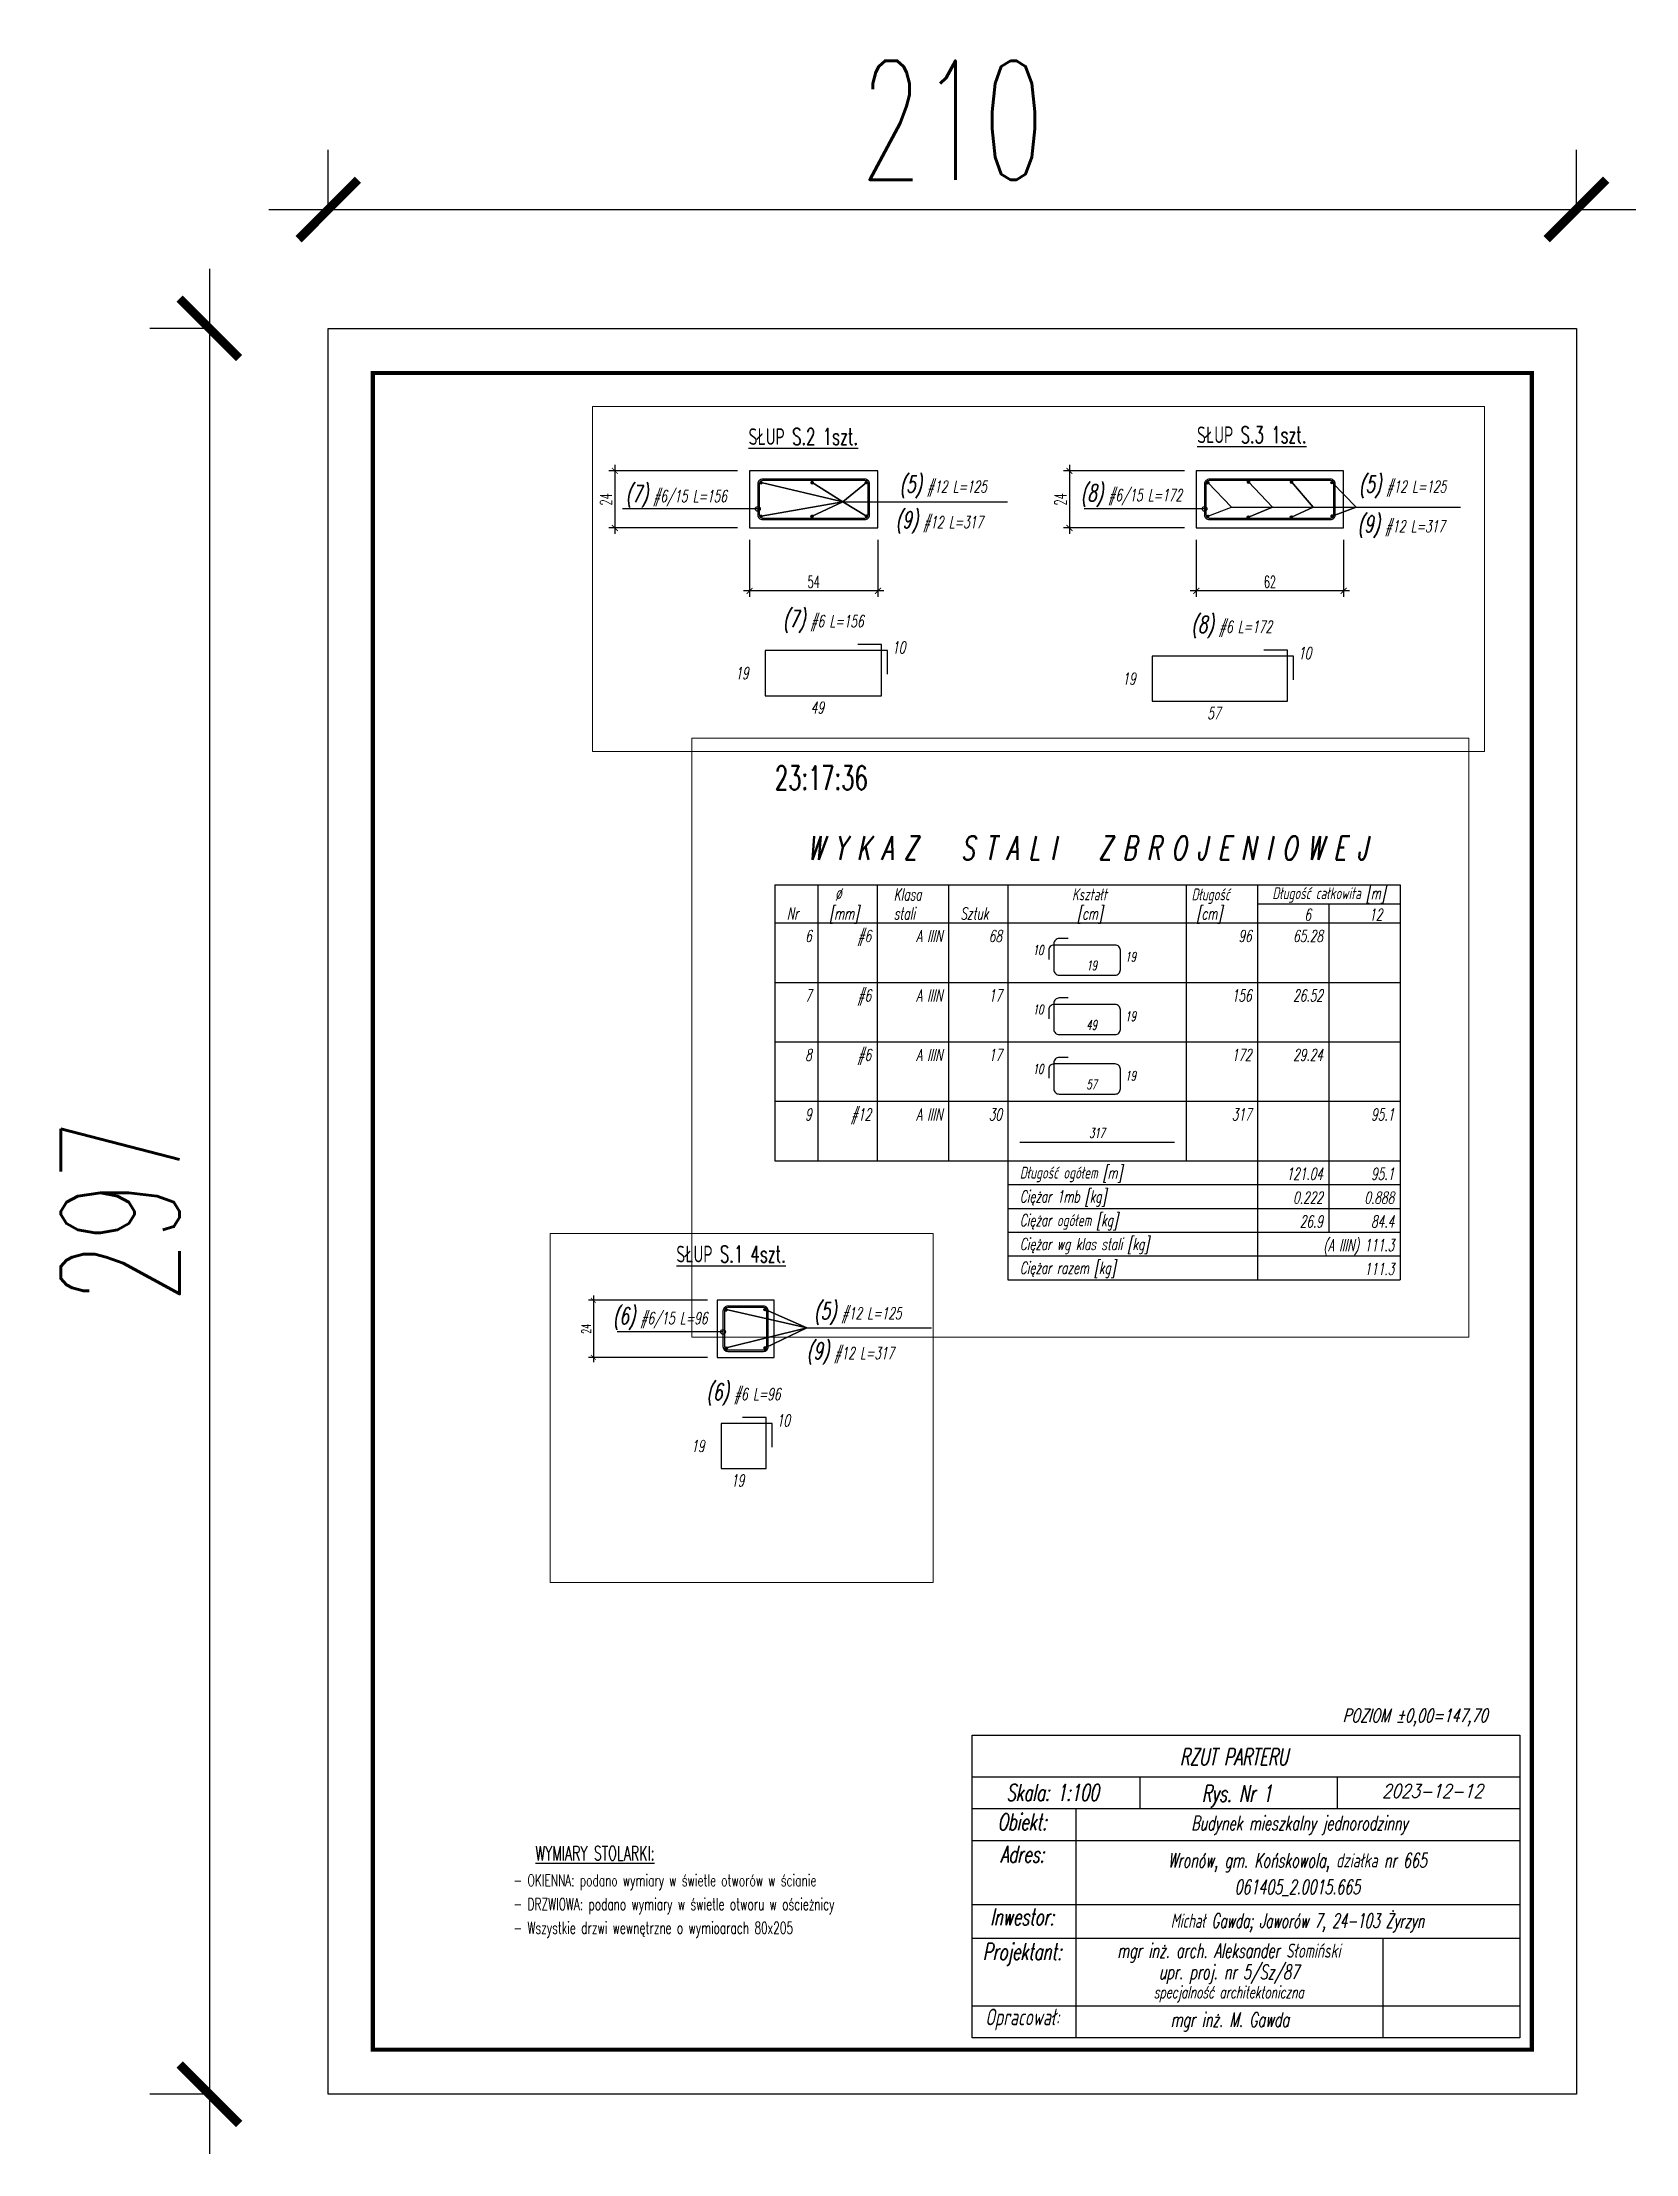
# Paper-space layout 'Layout1' of a CAD drawing. Header units: millimetres. Extents: x -251 to 18, y -18 to 338.
# The model-space entities are those that its viewports show. They can reach past a viewport. Long polylines and large blocks are cut down to what shows.
import ezdxf
from ezdxf.enums import TextEntityAlignment as Align

# ---------------------------------------------------------------- set-up
doc = ezdxf.new("R2010")
doc.units = ezdxf.units.MM
doc.header["$LTSCALE"] = 50
doc.layers.get('Defpoints').update_dxf_attribs({"color": 251})
for name, color, linetype in [('02', 4, 'Continuous'), ('K-ODNOSNIK', 8, 'Continuous'), ('K-RAMKA', 181, 'Continuous'), ('K-SCIANY', 2, 'Continuous'), ('K-TEXT 2.4mm', 71, 'Continuous'), ('K-TEXT 2.8mm', 101, 'Continuous'), ('K-TEXT 2mm', 254, 'Continuous'), ('K-TEXT 4mm', 4, 'Continuous'), ('K-WYMIARY', 1, 'Continuous'), ('K-ZBROJ_06', 101, 'Continuous'), ('K-ZBROJ_12', 161, 'Continuous'), ('N-25', 71, 'Continuous'), ('PrzylElektr', 10, 'Continuous'), ('ZBROJA_NIEZLICZAC', 255, 'Continuous'), ('ZBROJA_RZUTPR', 141, 'Continuous'), ('ZBROJA_RZUTPR1', 255, 'Continuous'), ('ZBROJA_ZESTAWIENIE', 62, 'Continuous'), ('ZBROJA_ZESTAWIENIE1', 252, 'Continuous'), ('ZBROJA_ZESTAWIENIE2', 30, 'Continuous'), ('ZBROJA_ZESTAWIENIE3', 141, 'Continuous'), ('ZBROJA_ZESTAWIENIE4', 210, 'Continuous')]:
    doc.layers.add(name, color=color, linetype=linetype)
doc.layers.add('__NIEDRUK__', color=54, linetype='Continuous', plot=False)
doc.styles.add('ROMANS', font='ROMANS.SHX', dxfattribs={"width": 0.8, "oblique": 15, "height": 10})
doc.styles.add('STYL_ZBROJA', font='romanszb.shx', dxfattribs={"width": 0.65, "oblique": 12})
doc.styles.add('text 2.4mm', font='romans.shx', dxfattribs={"width": 0.65})
doc.styles.add('text 2.8mm', font='romans.shx', dxfattribs={"width": 0.65})
doc.styles.add('text 2mm', font='romans.shx', dxfattribs={"width": 0.65})
doc.styles.add('WYM1', font='romanszb.shx', dxfattribs={"width": 0.6})
doc.dimstyles.new('CM100', dxfattribs={"dimscale": 5, "dimtxt": 2, "dimasz": 1, "dimexe": 1, "dimexo": 2, "dimgap": 0.5, "dimtad": 1, "dimrnd": 0.5, "dimdsep": 46, "dimtxsty": 'WYM1', "dimblk": 'OBLIQUE', "dimcen": 0, "dimdle": 1, "dimclrd": 253, "dimclre": 251, "dimclrt": 30, "dimadec": 0, "dimazin": 0, "dimtfac": 1, "dimtix": 1, "dimtmove": 0, "dimatfit": 0, "dimfxl": 1, "dimtfillclr": 256, "dimtolj": 1, "dimarcsym": 0})

# ---------------------------------------------------------------- blocks, each defined once
blk = doc.blocks.new('rabx')
at = {"layer": 'K-TEXT 2.8mm'}
for p, q in [((-805.2, 438.6), (-15.6, 438.6)), ((-563.5, 438.6), (-563.5, 392.6)), ((-279, 438.6), (-279, 392.6)), ((-805.2, 392.6), (-15.6, 392.6)), ((-655.9, 392.6), (-655.9, 62.3))]:
    blk.add_line(p, q, dxfattribs=at)
at = {"layer": 'K-TEXT 2mm'}
for p, q in [((-805.2, 346.6), (-15.6, 346.6)), ((-805.2, 254.6), (-15.6, 254.6)), ((-805.2, 206), (-15.6, 206)), ((-212.5, 62.3), (-212.5, 206)), ((-805.2, 108.3), (-15.6, 108.3))]:
    blk.add_line(p, q, dxfattribs=at)
at = {"layer": 'K-TEXT 4mm'}
blk.add_lwpolyline([(-805.2, 62.3), (-805.2, 498.6), (-15.6, 498.6), (-15.6, 62.3)], close=True, dxfattribs=at)
at = {"layer": '02', "style": 'ROMANS', "oblique": 15, "width": 0.8}
blk.add_text('2023-12-12', height=20, dxfattribs=at).set_placement((-141.8, 408), align=Align.CENTER)
at = {"layer": 'K-TEXT 2.4mm', "style": 'STYL_ZBROJA', "oblique": 12}
for s, width, p in [('Budynek mieszkalny jednorodzinny', 0.65, (-333.4, 361.5)), ('Wronów, gm. Końskowola, działka nr 665', 0.65, (-336.4, 307.8)), ('061405_2.0015.665', 0.65, (-336.4, 269.5)), ('Michał Gawda; Jaworów 7, 24-103 Żyrzyn', 0.62, (-336.4, 220.8)), ('mgr inż. arch. Aleksander Słomiński', 0.65, (-435.2, 177.7)), ('upr. proj. nr 5/Sz/87', 0.65, (-435.2, 147)), ('mgr inż. M. Gawda', 0.65, (-433.9, 78.3))]:
    blk.add_text(s, height=20.567, dxfattribs=dict(at, width=width)).set_placement(p, align=Align.CENTER)
at = {"layer": 'K-TEXT 2.8mm', "style": 'STYL_ZBROJA', "oblique": 12, "width": 0.65}
for s, height, p in [('Obiekt:', 24, (-733.1, 361.5)), ('Adres:', 24, (-733.1, 314.9)), ('Inwestor:', 24, (-733.1, 224.5)), ('Projektant:', 23.995, (-733.1, 174.5)), ('Opracował:', 24, (-733.1, 80.4))]:
    blk.add_text(s, height=height, dxfattribs=at).set_placement(p, align=Align.CENTER)
at = {"layer": 'K-TEXT 2mm', "style": 'STYL_ZBROJA', "oblique": 12, "width": 0.65}
blk.add_text('specjalność architektoniczna', height=17.139, dxfattribs=at).set_placement((-435.2, 119.6), align=Align.CENTER)
at = {"layer": 'N-25', "ltscale": 10, "style": 'ROMANS', "oblique": 15, "width": 0.7}
blk.add_text('POZIOM %%P0,00=147,70', height=19.282, dxfattribs=at).set_placement((-271.1, 517.1))
blk = doc.blocks.new('_ArchTick')
at = {"color": 0, "linetype": 'ByBlock', "const_width": 0.15}
blk.add_lwpolyline([(-0.5, -0.5), (0.5, 0.5)], dxfattribs=at)
blk = doc.blocks.new('*D99')
at = {"layer": '__NIEDRUK__', "color": 251, "lineweight": -2, "transparency": 16777216}
for p, q in [((-210, 317), (-210, 327)), ((0, 317), (0, 327))]:
    blk.add_line(p, q, dxfattribs=at)
at = {"layer": '__NIEDRUK__', "color": 253, "lineweight": -2, "transparency": 16777216}
blk.add_line((-220, 317), (10, 317), dxfattribs=at)
at = {"layer": 'Defpoints', "color": 0, "transparency": 16777216}
for p in [(0, 317), (-210, 297), (0, 297)]:
    blk.add_point(p, dxfattribs=at)
at = {"layer": '__NIEDRUK__', "color": 253, "lineweight": -2, "transparency": 16777216, "xscale": 10, "yscale": 10, "zscale": 10, "rotation": 180}
blk.add_blockref('_ArchTick', (-210, 317), dxfattribs=at)
at = {"layer": '__NIEDRUK__', "color": 253, "lineweight": -2, "transparency": 16777216, "xscale": 10, "yscale": 10, "zscale": 10}
blk.add_blockref('_ArchTick', (0, 317), dxfattribs=at)
at = {"layer": '__NIEDRUK__', "color": 30, "transparency": 16777216, "insert": (-105, 332), "char_height": 20, "attachment_point": 5, "style": 'WYM1'}
blk.add_mtext('\\A1;210', dxfattribs=at)
blk = doc.blocks.new('*D100')
at = {"layer": '__NIEDRUK__', "color": 253, "lineweight": -2, "transparency": 16777216}
blk.add_line((-230, 307), (-230, -10), dxfattribs=at)
at = {"layer": '__NIEDRUK__', "color": 251, "lineweight": -2, "transparency": 16777216}
for p, q in [((-230, 297), (-240, 297)), ((-230, 0), (-240, 0))]:
    blk.add_line(p, q, dxfattribs=at)
at = {"layer": 'Defpoints', "color": 0, "transparency": 16777216}
for p in [(-210, 297), (-210, 0), (-230, 0)]:
    blk.add_point(p, dxfattribs=at)
at = {"layer": '__NIEDRUK__', "color": 253, "lineweight": -2, "transparency": 16777216, "xscale": 10, "yscale": 10, "zscale": 10}
for p, rotation in [((-230, 297), 90), ((-230, 0), 270)]:
    blk.add_blockref('_ArchTick', p, dxfattribs=dict(at, rotation=rotation))
at = {"layer": '__NIEDRUK__', "color": 30, "transparency": 16777216, "insert": (-245, 148.5), "char_height": 20, "attachment_point": 5, "rotation": 90, "style": 'WYM1'}
blk.add_mtext('\\A1;297', dxfattribs=at)
blk = doc.blocks.new('*D79')
at = {"layer": 'Defpoints', "color": 0, "transparency": 16777216}
for p in [(32016.95, -57258.21), (32070.95, -57258.21), (32016.95, -57284.64)]:
    blk.add_point(p, dxfattribs=at)
at = {"layer": 'K-WYMIARY', "color": 251, "lineweight": -2, "transparency": 16777216}
for p, q in [((32016.95, -57263.21), (32016.95, -57287.14)), ((32070.95, -57263.21), (32070.95, -57287.14))]:
    blk.add_line(p, q, dxfattribs=at)
at = {"layer": 'K-WYMIARY', "color": 253, "lineweight": -2, "transparency": 16777216}
blk.add_line((32073.45, -57284.64), (32014.45, -57284.64), dxfattribs=at)
at = {"layer": 'K-WYMIARY', "color": 253, "lineweight": -2, "transparency": 16777216, "xscale": 2.5, "yscale": 2.5, "zscale": 2.5, "rotation": 180}
blk.add_blockref('_ArchTick', (32016.95, -57284.64), dxfattribs=at)
at = {"layer": 'K-WYMIARY', "color": 253, "lineweight": -2, "transparency": 16777216, "xscale": 2.5, "yscale": 2.5, "zscale": 2.5}
blk.add_blockref('_ArchTick', (32070.95, -57284.64), dxfattribs=at)
at = {"layer": 'K-WYMIARY', "color": 30, "transparency": 16777216, "insert": (32043.95, -57280.89), "char_height": 5, "attachment_point": 5, "style": 'WYM1'}
blk.add_mtext('\\A1;54', dxfattribs=at)
blk = doc.blocks.new('A$C392df230')
h = blk.add_hatch()
h.set_pattern_fill('ANGLE', color=256, scale=0.025)
h.set_pattern_definition([(360, (-2880.4701, 5517.13781), (-5e-64, 0.174625), [0.127, -0.047625]), (90, (-2880.4701, 5517.13781), (-0.174625, 1e-17), [0.127, -0.047625])])
h.paths.add_polyline_path([(0.5, 0, 1), (-0.5, 0, 1)])
blk.add_circle((0, 0), 0.5)
blk = doc.blocks.new('*D80')
at = {"layer": 'Defpoints', "color": 0, "transparency": 16777216}
for p in [(32016.95, -57234.21), (31960.3, -57258.21), (32016.95, -57258.21)]:
    blk.add_point(p, dxfattribs=at)
at = {"layer": 'K-WYMIARY', "color": 251, "lineweight": -2, "transparency": 16777216}
for p, q in [((32011.95, -57234.21), (31957.8, -57234.21)), ((32011.95, -57258.21), (31957.8, -57258.21))]:
    blk.add_line(p, q, dxfattribs=at)
at = {"layer": 'K-WYMIARY', "color": 253, "lineweight": -2, "transparency": 16777216}
blk.add_line((31960.3, -57231.71), (31960.3, -57260.71), dxfattribs=at)
at = {"layer": 'K-WYMIARY', "color": 253, "lineweight": -2, "transparency": 16777216, "xscale": 2.5, "yscale": 2.5, "zscale": 2.5}
for p, rotation in [((31960.3, -57234.21), 90), ((31960.3, -57258.21), 270)]:
    blk.add_blockref('_ArchTick', p, dxfattribs=dict(at, rotation=rotation))
at = {"layer": 'K-WYMIARY', "color": 30, "transparency": 16777216, "insert": (31956.55, -57246.21), "char_height": 5, "attachment_point": 5, "rotation": 90, "style": 'WYM1'}
blk.add_mtext('\\A1;24', dxfattribs=at)
blk = doc.blocks.new('*D83')
at = {"layer": 'Defpoints', "color": 0, "transparency": 16777216}
for p in [(32204.85, -57258.21), (32266.85, -57258.21), (32204.85, -57284.64)]:
    blk.add_point(p, dxfattribs=at)
at = {"layer": 'K-WYMIARY', "color": 251, "lineweight": -2, "transparency": 16777216}
for p, q in [((32204.85, -57263.21), (32204.85, -57287.14)), ((32266.85, -57263.21), (32266.85, -57287.14))]:
    blk.add_line(p, q, dxfattribs=at)
at = {"layer": 'K-WYMIARY', "color": 253, "lineweight": -2, "transparency": 16777216}
blk.add_line((32269.35, -57284.64), (32202.35, -57284.64), dxfattribs=at)
at = {"layer": 'K-WYMIARY', "color": 253, "lineweight": -2, "transparency": 16777216, "xscale": 2.5, "yscale": 2.5, "zscale": 2.5, "rotation": 180}
blk.add_blockref('_ArchTick', (32204.85, -57284.64), dxfattribs=at)
at = {"layer": 'K-WYMIARY', "color": 253, "lineweight": -2, "transparency": 16777216, "xscale": 2.5, "yscale": 2.5, "zscale": 2.5}
blk.add_blockref('_ArchTick', (32266.85, -57284.64), dxfattribs=at)
at = {"layer": 'K-WYMIARY', "color": 30, "transparency": 16777216, "insert": (32235.85, -57280.89), "char_height": 5, "attachment_point": 5, "style": 'WYM1'}
blk.add_mtext('\\A1;62', dxfattribs=at)
blk = doc.blocks.new('*D84')
at = {"layer": 'Defpoints', "color": 0, "transparency": 16777216}
for p in [(32204.85, -57234.21), (32151.51, -57258.21), (32204.85, -57258.21)]:
    blk.add_point(p, dxfattribs=at)
at = {"layer": 'K-WYMIARY', "color": 251, "lineweight": -2, "transparency": 16777216}
for p, q in [((32199.85, -57234.21), (32149.01, -57234.21)), ((32199.85, -57258.21), (32149.01, -57258.21))]:
    blk.add_line(p, q, dxfattribs=at)
at = {"layer": 'K-WYMIARY', "color": 253, "lineweight": -2, "transparency": 16777216}
blk.add_line((32151.51, -57231.71), (32151.51, -57260.71), dxfattribs=at)
at = {"layer": 'K-WYMIARY', "color": 253, "lineweight": -2, "transparency": 16777216, "xscale": 2.5, "yscale": 2.5, "zscale": 2.5}
for p, rotation in [((32151.51, -57234.21), 90), ((32151.51, -57258.21), 270)]:
    blk.add_blockref('_ArchTick', p, dxfattribs=dict(at, rotation=rotation))
at = {"layer": 'K-WYMIARY', "color": 30, "transparency": 16777216, "insert": (32147.76, -57246.21), "char_height": 5, "attachment_point": 5, "rotation": 90, "style": 'WYM1'}
blk.add_mtext('\\A1;24', dxfattribs=at)
blk = doc.blocks.new('*D85')
at = {"layer": 'Defpoints', "color": 0, "transparency": 16777216}
for p in [(31859.93, -57238.42), (31807.89, -57262.42), (31859.93, -57262.42)]:
    blk.add_point(p, dxfattribs=at)
at = {"layer": 'K-WYMIARY', "color": 253, "lineweight": -2, "transparency": 16777216}
blk.add_line((31807.89, -57236.42), (31807.89, -57264.42), dxfattribs=at)
at = {"layer": 'K-WYMIARY', "color": 251, "lineweight": -2, "transparency": 16777216}
for p, q in [((31855.93, -57238.42), (31805.89, -57238.42)), ((31855.93, -57262.42), (31805.89, -57262.42))]:
    blk.add_line(p, q, dxfattribs=at)
at = {"layer": 'K-WYMIARY', "color": 253, "lineweight": -2, "transparency": 16777216, "xscale": 2, "yscale": 2, "zscale": 2}
for p, rotation in [((31807.89, -57238.42), 90), ((31807.89, -57262.42), 270)]:
    blk.add_blockref('_ArchTick', p, dxfattribs=dict(at, rotation=rotation))
at = {"layer": 'K-WYMIARY', "color": 30, "transparency": 16777216, "insert": (31804.89, -57250.42), "char_height": 4, "attachment_point": 5, "rotation": 90, "style": 'WYM1'}
blk.add_mtext('\\A1;24', dxfattribs=at)
blk = doc.blocks.new('_zestawiejnieM')
at = {"layer": 'ZBROJA_ZESTAWIENIE'}
for p, q in [((0, -40), (263, -40)), ((0, -40), (0, -48)), ((18, -40), (18, -48)), ((43, -40), (43, -48)), ((73, -40), (73, -48)), ((98, -40), (98, -48)), ((173, -40), (173, -48)), ((203, -40), (203, -48)), ((263, -40), (263, -56)), ((0, -48), (0, -56)), ((18, -48), (18, -56)), ((43, -48), (43, -56)), ((73, -48), (73, -56)), ((98, -48), (98, -56)), ((173, -48), (173, -56)), ((203, -48), (203, -56)), ((233, -48), (233, -56)), ((263, -48), (263, -56)), ((263, -48), (263, -56)), ((0, -56), (263, -56)), ((0, -56), (0, -81)), ((18, -56), (18, -81)), ((43, -56), (43, -81)), ((73, -56), (73, -81)), ((98, -56), (98, -81)), ((173, -56), (173, -81)), ((203, -56), (203, -81)), ((233, -56), (233, -81)), ((263, -56), (263, -81)), ((263, -56), (263, -81)), ((0, -81), (0, -106)), ((18, -81), (18, -106)), ((43, -81), (43, -106)), ((73, -81), (73, -106)), ((98, -81), (98, -106)), ((173, -81), (173, -106)), ((203, -81), (203, -106)), ((233, -81), (233, -106)), ((263, -81), (263, -106)), ((263, -81), (263, -106)), ((0, -106), (0, -131)), ((18, -106), (18, -131)), ((43, -106), (43, -131)), ((73, -106), (73, -131)), ((98, -106), (98, -131)), ((173, -106), (173, -131)), ((203, -106), (203, -131)), ((233, -106), (233, -131)), ((263, -106), (263, -131)), ((263, -106), (263, -131)), ((0, -131), (0, -156)), ((18, -131), (18, -156)), ((43, -131), (43, -156)), ((73, -131), (73, -156)), ((98, -131), (98, -156)), ((173, -131), (173, -156)), ((203, -131), (203, -156)), ((233, -131), (233, -156)), ((263, -131), (263, -156)), ((263, -131), (263, -156)), ((0, -156), (263, -156)), ((98, -156), (98, -206)), ((203, -156), (203, -206)), ((233, -156), (233, -186)), ((263, -156), (263, -196)), ((263, -156), (263, -186)), ((263, -156), (263, -196)), ((263, -186), (263, -196)), ((263, -196), (263, -206)), ((98, -206), (263, -206))]:
    blk.add_line(p, q, dxfattribs=at)
at = {"layer": 'ZBROJA_ZESTAWIENIE1'}
for p, q in [((203, -48), (263, -48)), ((0, -81), (263, -81)), ((0, -106), (263, -106)), ((0, -131), (263, -131)), ((98, -166), (263, -166)), ((98, -176), (263, -176)), ((98, -186), (263, -186)), ((98, -196), (263, -196))]:
    blk.add_line(p, q, dxfattribs=at)
at = {"layer": 'ZBROJA_ZESTAWIENIE3'}
for points in [[(123.35, -62.55), (119.5, -62.55, 0.414214), (117.3, -64.75), (117.3, -75.75, 0.414214), (119.5, -77.95), (143.1, -77.95, 0.414214), (145.3, -75.75), (145.3, -67.5, 0.414214), (143.1, -65.3), (117.35, -65.3, 0.414214), (115.15, -67.5), (115.15, -71.3)], [(123.35, -87.55), (119.5, -87.55, 0.414214), (117.3, -89.75), (117.3, -100.75, 0.414214), (119.5, -102.95), (143.1, -102.95, 0.414214), (145.3, -100.75), (145.3, -92.5, 0.414214), (143.1, -90.3), (117.35, -90.3, 0.414214), (115.15, -92.5), (115.15, -96.3)], [(123.35, -112.55), (119.5, -112.55, 0.414214), (117.3, -114.75), (117.3, -125.75, 0.414214), (119.5, -127.95), (143.1, -127.95, 0.414214), (145.3, -125.75), (145.3, -117.5, 0.414214), (143.1, -115.3), (117.35, -115.3, 0.414214), (115.15, -117.5), (115.15, -121.3)]]:
    blk.add_lwpolyline(points, format="xyb", dxfattribs=at)
blk.add_lwpolyline([(103, -148.2), (168, -148.2)], dxfattribs=at)
at = {"layer": '__NIEDRUK__', "style": 'text 2mm', "width": 0.65}
blk.add_text('23:17:36', height=10, dxfattribs=at).set_placement((0, 0))
at = {"layer": 'ZBROJA_ZESTAWIENIE2', "style": 'STYL_ZBROJA', "oblique": 12, "width": 0.65}
for s, p in [(' %%c', (23, -48)), ('Klasa', (50, -48)), ('Kształt', (125, -48)), (' Długość', (173, -48)), ('Nr', (5, -56)), ('[mm]', (23, -56)), ('stali', (50, -56)), ('Sztuk', (78, -56)), (' [cm]', (125, -56)), ('  [cm]', (173, -56)), ('Długość ogółem [m]', (103, -165)), ('Ciężar 1mb [kg]', (103, -175)), ('Ciężar ogółem [kg]', (103, -185)), ('Ciężar wg klas stali [kg]', (103, -195)), ('Ciężar razem [kg]', (103, -205))]:
    blk.add_text(s, height=5, dxfattribs=at).set_placement(p, align=Align.BOTTOM_LEFT)
for s, height, p in [('Długość całkowita [m]', 5, (233, -46)), ('19', 4, (133.25, -75.9)), ('49', 4, (133.25, -100.9)), ('57', 4, (133.25, -125.9))]:
    blk.add_text(s, height=height, dxfattribs=at).set_placement(p, align=Align.CENTER)
for s, p in [('6', (225.5, -55)), ('12', (255.5, -55)), ('6', (15.5, -64)), ('#6', (40.5, -64)), ('A IIIN', (70.5, -64)), ('68', (95.5, -64)), ('96', (200.5, -64)), ('65.28', (230.5, -64)), ('7', (15.5, -89)), ('#6', (40.5, -89)), ('A IIIN', (70.5, -89)), ('17', (95.5, -89)), ('156', (200.5, -89)), ('26.52', (230.5, -89)), ('8', (15.5, -114)), ('#6', (40.5, -114)), ('A IIIN', (70.5, -114)), ('17', (95.5, -114)), ('172', (200.5, -114)), ('29.24', (230.5, -114)), ('#12', (40.5, -139)), ('9', (15.5, -139)), ('A IIIN', (70.5, -139)), ('30', (95.5, -139)), ('317', (200.5, -139)), ('95.1', (260.5, -139)), ('121.04', (230.5, -164)), ('95.1', (260.5, -164)), ('0.222', (230.5, -174)), ('0.888', (260.5, -174)), ('26.9', (230.5, -184)), ('84.4', (260.5, -184)), ('(A IIIN) 111.3', (260.5, -194)), ('111.3', (260.5, -204))]:
    blk.add_text(s, height=5, dxfattribs=at).set_placement(p, align=Align.RIGHT)
for p in [(112.95, -70.6), (112.95, -95.6), (112.95, -120.6)]:
    blk.add_text('10', height=4, dxfattribs=at).set_placement(p, align=Align.BOTTOM_RIGHT)
for p in [(147.4, -70.25), (147.4, -95.25), (147.4, -120.25)]:
    blk.add_text('19', height=4, dxfattribs=at).set_placement(p, align=Align.MIDDLE_LEFT)
blk.add_text('317', height=4, dxfattribs=at).set_placement((135.5, -147.55), align=Align.BOTTOM_CENTER)
at = {"layer": 'ZBROJA_ZESTAWIENIE4', "style": 'STYL_ZBROJA', "oblique": 12, "width": 0.65}
blk.add_text('W Y K A Z   S T A L I   Z B R O J E N I O W E J', height=10, dxfattribs=at).set_placement((131.5, -29.5), align=Align.CENTER)
blk = doc.blocks.new('ramka')
at = {"const_width": 0.7}
blk.add_lwpolyline([(-195, 282), (0, 282), (0, 0), (-195, 0)], close=True, dxfattribs=at)
at = {"layer": '__NIEDRUK__'}
blk.add_lwpolyline([(-202.5, 289.5), (7.5, 289.5), (7.5, -7.5), (-202.5, -7.5)], close=True, dxfattribs=at)
dim = blk.add_linear_dim(base=(7.5, 309.5), p1=(-202.5, 289.5), p2=(7.5, 289.5), dimstyle='CM100', override={"dimscale": 10, "dimblk": 'ArchTick'}, dxfattribs=at)
dim.commit()
dim.dimension.update_dxf_attribs({"geometry": '*D99', "text_midpoint": (-97.5, 324.5), "insert": (7.5, -7.5)})
dim = blk.add_linear_dim(base=(-222.5, -7.5), p1=(-202.5, 289.5), p2=(-202.5, -7.5), angle=90, dimstyle='CM100', override={"dimscale": 10, "dimblk": 'ArchTick'}, dxfattribs=at)
dim.commit()
dim.dimension.update_dxf_attribs({"geometry": '*D100', "text_midpoint": (-237.5, 141), "insert": (7.5, -7.5)})

msp = doc.modelspace()

# ---------------------------------------------------------------- linework, layer by layer
at = {"layer": '__NIEDRUK__'}
for points in [[(31864.429, -57259.323), (31879.429, -57259.323, 0.4142136), (31880.829, -57257.923), (31880.829, -57242.923, 0.4142136), (31879.429, -57241.523), (31864.429, -57241.523, 0.4142136), (31863.029, -57242.923), (31863.029, -57257.923, 0.4142136)], [(32022.448, -57254.108), (32065.448, -57254.108, 0.4142136), (32066.848, -57252.708), (32066.848, -57239.708, 0.4142136), (32065.448, -57238.308), (32022.448, -57238.308, 0.4142136), (32021.048, -57239.708), (32021.048, -57252.708, 0.4142136)], [(32210.351, -57254.108), (32261.351, -57254.108, 0.4142136), (32262.751, -57252.708), (32262.751, -57239.708, 0.4142136), (32261.351, -57238.308), (32210.351, -57238.308, 0.4142136), (32208.951, -57239.708), (32208.951, -57252.708, 0.4142136)]]:
    msp.add_lwpolyline(points, format="xyb", close=True, dxfattribs=at)
at = {"layer": 'K-ODNOSNIK'}
for points in [[(31897.631, -57250.057), (31880.1, -57242.363), (31897.631, -57250.057), (31863.758, -57242.363), (31897.631, -57250.057), (31880.1, -57258.483), (31897.631, -57250.057), (31863.758, -57258.483), (31897.631, -57250.057), (31950.092, -57250.057)], [(32056.153, -57247.24), (32043.282, -57239.148), (32056.153, -57247.24), (32043.282, -57253.267), (32056.153, -57247.24), (32066.119, -57239.148), (32056.153, -57247.24), (32021.777, -57239.148), (32056.153, -57247.24), (32066.119, -57253.267), (32056.153, -57247.24), (32021.777, -57253.267), (32056.153, -57247.24), (32125.411, -57247.24)], [(32209.68, -57239.148), (32219.713, -57249.426), (32236.975, -57249.426), (32226.794, -57238.808), (32236.975, -57249.426), (32254.089, -57249.426), (32244.908, -57238.808), (32254.089, -57249.426), (32272.056, -57249.426), (32262.022, -57239.148), (32272.056, -57249.426), (32294.944, -57249.426)], [(31862.429, -57251.711), (31817.961, -57251.711)], [(32020.448, -57250.194), (31963.564, -57250.194)], [(32208.351, -57250.194), (32157.773, -57250.194)], [(32209.68, -57253.267), (32219.713, -57249.426), (32236.975, -57249.426), (32226.794, -57253.608), (32236.975, -57249.426), (32254.089, -57249.426), (32244.908, -57253.608), (32254.089, -57249.426), (32272.056, -57249.426), (32262.022, -57253.267), (32272.056, -57249.426), (32316.035, -57249.426)]]:
    msp.add_lwpolyline(points, dxfattribs=at)
for centre in [(31862.429, -57251.711), (32020.448, -57250.194), (32208.351, -57250.194)]:
    msp.add_circle(centre, 1, dxfattribs=at)
at = {"layer": 'K-SCIANY'}
for points in [[(32016.948, -57258.208), (32070.948, -57258.208), (32070.948, -57234.208), (32016.948, -57234.208)], [(32204.851, -57258.208), (32266.851, -57258.208), (32266.851, -57234.208), (32204.851, -57234.208)], [(31859.929, -57262.423), (31883.929, -57262.423), (31883.929, -57238.423), (31859.929, -57238.423)]]:
    msp.add_lwpolyline(points, close=True, dxfattribs=at)
at = {"layer": 'K-ZBROJ_06'}
for points in [[(31864.429, -57259.923), (31879.429, -57259.923, 0.4142136), (31881.429, -57257.923), (31881.429, -57242.923, 0.4142136), (31879.429, -57240.923), (31864.429, -57240.923, 0.4142136), (31862.429, -57242.923), (31862.429, -57257.923, 0.4142136)], [(32022.448, -57254.708), (32065.448, -57254.708, 0.4142136), (32067.448, -57252.708), (32067.448, -57239.708, 0.4142136), (32065.448, -57237.708), (32022.448, -57237.708, 0.4142136), (32020.448, -57239.708), (32020.448, -57252.708, 0.4142136)], [(32210.351, -57254.708), (32261.351, -57254.708, 0.4142136), (32263.351, -57252.708), (32263.351, -57239.708, 0.4142136), (32261.351, -57237.708), (32210.351, -57237.708, 0.4142136), (32208.351, -57239.708), (32208.351, -57252.708, 0.4142136)]]:
    msp.add_lwpolyline(points, format="xyb", close=True, dxfattribs=at)
at = {"layer": 'ZBROJA_RZUTPR'}
for points in [[(31883.092, -57300.213), (31883.092, -57290.213, 0.4142136), (31883.092, -57290.213), (31861.592, -57290.213, 0.4142136), (31861.592, -57290.213), (31861.592, -57309.213, 0.4142136), (31861.592, -57309.213), (31880.592, -57309.213, 0.4142136), (31880.592, -57309.213), (31880.592, -57287.713, 0.4142136), (31880.592, -57287.713), (31870.592, -57287.713)], [(32074.998, -57319.742), (32074.998, -57309.742, 0.4142136), (32074.998, -57309.742), (32023.498, -57309.742, 0.4142136), (32023.498, -57309.742), (32023.498, -57328.742, 0.4142136), (32023.498, -57328.742), (32072.498, -57328.742, 0.4142136), (32072.498, -57328.742), (32072.498, -57307.242, 0.4142136), (32072.498, -57307.242), (32062.498, -57307.242)], [(32245.799, -57322.085), (32245.799, -57312.085, 0.4142136), (32245.799, -57312.085), (32186.299, -57312.085, 0.4142136), (32186.299, -57312.085), (32186.299, -57331.085, 0.4142136), (32186.299, -57331.085), (32243.299, -57331.085, 0.4142136), (32243.299, -57331.085), (32243.299, -57309.585, 0.4142136), (32243.299, -57309.585), (32233.299, -57309.585)]]:
    msp.add_lwpolyline(points, format="xyb", dxfattribs=at)

# ---------------------------------------------------------------- block references
msp.add_blockref('_zestawiejnieM', (33081.825, -57033.074))
at = {"layer": 'K-ZBROJ_12', "xscale": -1, "rotation": 180}
for p in [(31863.758, -57242.363), (32021.777, -57239.148), (32043.282, -57239.148), (32209.68, -57239.148), (32226.794, -57238.808), (32244.908, -57238.808)]:
    msp.add_blockref('A$C392df230', p, dxfattribs=at)
at = {"layer": 'K-ZBROJ_12', "rotation": 180}
for p in [(31880.1, -57242.363), (32066.119, -57239.148), (32262.022, -57239.148)]:
    msp.add_blockref('A$C392df230', p, dxfattribs=at)
at = {"layer": 'K-ZBROJ_12'}
for p in [(32021.777, -57253.267), (32043.282, -57253.267), (32209.68, -57253.267), (32226.794, -57253.608), (32244.908, -57253.608), (31863.758, -57258.483)]:
    msp.add_blockref('A$C392df230', p, dxfattribs=at)
at = {"layer": 'K-ZBROJ_12', "xscale": -1}
for p in [(32066.119, -57253.267), (32262.022, -57253.267), (31880.1, -57258.483)]:
    msp.add_blockref('A$C392df230', p, dxfattribs=at)

# ---------------------------------------------------------------- texts
at = {"layer": 'K-TEXT 2.8mm', "style": 'text 2.8mm', "width": 0.65}
for s, p in [('%%USŁUP S.1 4szt.', (31842.803, -57224.588)), ('%%USŁUP S.2 1szt.', (32016.545, -57225.384)), ('%%USŁUP S.3 1szt.', (32205.189, -57224.633))]:
    msp.add_text(s, height=7, dxfattribs=at).set_placement(p, align=Align.BOTTOM_LEFT)
at = {"layer": 'ZBROJA_NIEZLICZAC', "char_height": 10, "style": 'STYL_ZBROJA'}
for s, insert, attachment_point in [('\\H7;\\C71;\\H5;\\C256;\\H7;\\C71;(5)\\H5;\\C256; #12 L=125', (32080.112, -57245.667), 7), ('\\H7;\\C71;\\H5;\\C256;\\H7;\\C71;(5)\\H5;\\C256; #12 L=125', (32273.344, -57245.667), 7), ('\\H7;\\C71;\\H5;\\C256;\\H7;\\C71;(6)\\H5;\\C256; #6/15 L=96', (31836.044, -57250.809), 8), ('\\H7;\\C71;\\H5;\\C256;\\H7;\\C71;(5)\\H5;\\C256; #12 L=125', (31900.829, -57248.756), 7), ('\\H7;\\C71;\\H5;\\C256;\\H7;\\C71;(7)\\H5;\\C256; #6/15 L=156', (31964.909, -57249.656), 7), ('\\H7;\\C71;\\H5;\\C256;\\H7;\\C71;(8)\\H5;\\C256; #6/15 L=172', (32177.619, -57249.268), 8), ('\\H7;\\C71;\\H5;\\C256;\\H7;\\C71;(9)\\H5;\\C256; #12 L=317', (31897.747, -57265.482), 7), ('\\H7;\\C71;\\H5;\\C256;\\H7;\\C71;(9)\\H5;\\C256; #12 L=317', (32078.48, -57260.602), 7), ('\\H7;\\C71;\\H5;\\C256;\\H7;\\C71;(9)\\H5;\\C256; #12 L=317', (32272.766, -57262.34), 7), ('\\H7;\\C71;\\H5;\\C256;\\H7;\\C71;(6)\\H5;\\C256; #6 L=96', (31871.092, -57282.713), 8), ('\\H7;\\C71;\\H5;\\C256;\\H7;\\C71;(7)\\H5;\\C256; #6 L=156', (32047.998, -57302.242), 8), ('\\H7;\\C71;\\H5;\\C256;\\H7;\\C71;(8)\\H5;\\C256; #6 L=172', (32219.799, -57304.585), 8)]:
    msp.add_mtext(s, dxfattribs=dict(at, insert=insert, attachment_point=attachment_point))
at = {"layer": 'ZBROJA_RZUTPR1', "style": 'STYL_ZBROJA', "oblique": 12, "width": 0.65}
for p in [(31890.592, -57288.963), (32082.498, -57308.492), (32253.299, -57310.835)]:
    msp.add_text('10', height=5, dxfattribs=at).set_placement(p, align=Align.MIDDLE_RIGHT)
for p in [(31849.092, -57299.713), (32010.998, -57319.242), (32173.799, -57321.585)]:
    msp.add_text('19', height=5, dxfattribs=at).set_placement(p, align=Align.MIDDLE_LEFT)
for s, p in [('19', (31868.592, -57311.713)), ('49', (32045.498, -57331.242)), ('57', (32212.299, -57333.585))]:
    msp.add_text(s, height=5, dxfattribs=at).set_placement(p, align=Align.TOP_CENTER)

# ---------------------------------------------------------------- dimensions: what is measured, and where the dimension line sits
at = {"layer": 'K-WYMIARY'}
for base, p1, p2, override, picture, middle in [((31807.895, -57262.423), (31859.929, -57238.423), (31859.929, -57262.423), {"dimscale": 2, "dimblk": 'ArchTick'}, '*D85', (31804.895, -57250.423)), ((31960.299, -57258.208), (32016.948, -57234.208), (32016.948, -57258.208), {"dimscale": 2.5, "dimblk": 'ArchTick'}, '*D80', (31956.549, -57246.208)), ((32151.509, -57258.208), (32204.851, -57234.208), (32204.851, -57258.208), {"dimscale": 2.5, "dimblk": 'ArchTick'}, '*D84', (32147.759, -57246.208))]:
    dim = msp.add_linear_dim(base=base, p1=p1, p2=p2, angle=90, dimstyle='CM100', override=override, dxfattribs=at)
    dim.commit()
    dim.dimension.update_dxf_attribs({"geometry": picture, "text_midpoint": middle})
for base, p1, p2, picture, middle in [((32016.948, -57284.643), (32070.948, -57258.208), (32016.948, -57258.208), '*D79', (32043.948, -57280.893)), ((32204.851, -57284.643), (32266.851, -57258.208), (32204.851, -57258.208), '*D83', (32235.851, -57280.893))]:
    dim = msp.add_linear_dim(base=base, p1=p1, p2=p2, dimstyle='CM100', override={"dimscale": 2.5, "dimblk": 'ArchTick'}, dxfattribs=at)
    dim.commit()
    dim.dimension.update_dxf_attribs({"geometry": picture, "text_midpoint": middle})

psp = doc.layouts.get("Layout1")

# ---------------------------------------------------------------- block references
at = {"layer": 'K-RAMKA'}
psp.add_blockref('ramka', (0, 0), dxfattribs=at)
at = {"layer": 'PrzylElektr', "xscale": 0.1166908044100115, "yscale": 0.1166908044100115, "zscale": 0.1166908044100115}
psp.add_blockref('rabx', (-0.18, -5.27), dxfattribs=at)

# ---------------------------------------------------------------- texts
at = {"layer": 'K-TEXT 2.4mm', "style": 'text 2.4mm', "width": 0.65}
psp.add_text('%%UWYMIARY STOLARKI:', height=2.4, dxfattribs=at).set_placement((-167.64, 31.85))
at = {"layer": 'K-TEXT 2.8mm', "style": 'STYL_ZBROJA', "oblique": 12, "width": 0.65}
for s, p in [('RZUT PARTERU', (-50.09, 47.86)), ('Skala: 1:100', (-80.62, 41.86)), ('Rys. Nr 1', (-49.61, 41.71))]:
    psp.add_text(s, height=2.8, dxfattribs=at).set_placement(p, align=Align.CENTER)
at = {"layer": 'K-TEXT 2mm', "style": 'text 2mm', "width": 0.65}
for s, p in [('- OKIENNA: podano wymiary w świetle otworów w ścianie', (-171.3, 27.49)), ('- DRZWIOWA: podano wymiary w świetle otworu w ościeżnicy', (-171.3, 23.49)), ('- Wszystkie drzwi wewnętrzne o wymioarach 80x205', (-171.3, 19.49))]:
    psp.add_text(s, height=2, dxfattribs=at).set_placement(p)

# ---------------------------------------------------------------- viewports
at = {"layer": 'Defpoints', "view_target_point": (-4155.71, -38812.413)}
for center, size, view_center_point, view_height, status in [((-83.01, 247.34), (150.1, 58.0441), (36294.17, -18467.274), 145.11036, 3), ((-75.97, 170.2), (130.76, 100.7352), (37365.959, -18324.918), 251.83804, 4)]:
    psp.add_viewport(center=center, size=size, view_center_point=view_center_point, view_height=view_height, status=status, dxfattribs=at)
psp.add_viewport(center=(-132.94, 107.91), size=(64.49, 58.6946), view_center_point=(36025.988, -18471.344), view_height=146.73638, dxfattribs=at)

doc.saveas('drawing.dxf')
